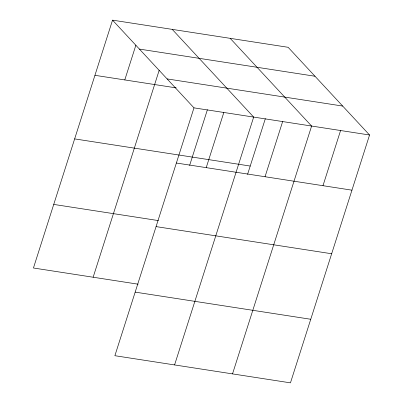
<?xml version="1.0" encoding="UTF-8"?>
<svg xmlns="http://www.w3.org/2000/svg" width="403" height="403" viewBox="0 0 403 403"><rect width="100%" height="100%" fill="white"/><g stroke="black" fill="none" stroke-linecap="round" stroke-linejoin="round"><path stroke-width="0.6" d="M112.543 20.15L193.974 107.858L114.88 355.703L290.457 382.85L369.556 135.005L288.12 47.297L112.543 20.15L33.444 267.995L138.138 284.186M124.784 79.93L135.887 45.151M93.143 277.229L159.225 70.157M189.622 165.426L207.404 109.702M206.22 167.638L223.826 112.472M174.575 364.932L253.673 117.087L172.237 29.379M247.563 174.388L265.345 118.658M265.038 176.731L282.644 121.565M232.516 373.893L311.615 126.043L230.178 38.34M322.979 185.692L340.585 130.527M139.418 49.095L314.995 76.243M167.104 78.912L342.681 106.06M94.937 75.316L176.207 87.884M193.974 107.858L369.556 135.005M74.646 138.899L250.223 166.046M176.368 163.024L351.95 190.171M53.735 204.412L158.429 220.597M156.077 226.607L331.659 253.754M135.171 292.12L310.748 319.267"/></g></svg>
